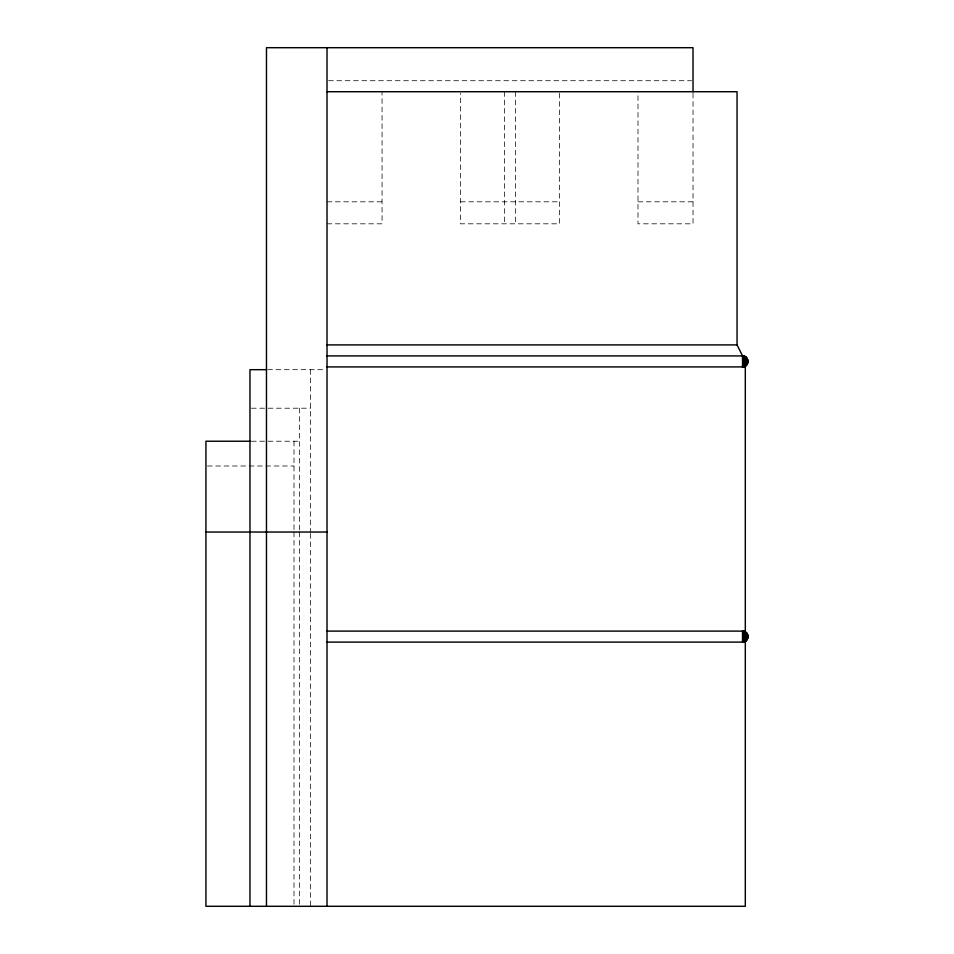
<?xml version="1.0" encoding="UTF-8"?>
<svg xmlns="http://www.w3.org/2000/svg" width="954" height="954" viewBox="0 0 954 954"><rect width="100%" height="100%" fill="white"/><g stroke="black" fill="none" stroke-linecap="round" stroke-linejoin="round"><path stroke-width="0.72" stroke-dasharray="4.77 3.58" d="M328.51 80.72L691.543 80.72M327.019 201.807L382.053 201.807M460.484 201.807L559.557 201.807M637.987 201.807L693.021 201.807M327.019 223.82L382.053 223.82L382.053 91.727M267.68 369.675L325.541 369.675M251.427 408.205L310.503 408.205M251.427 441.225L299.496 441.225M207.4 465.993L293.999 465.993M693.021 93.218L693.021 223.82L637.987 223.82L637.987 91.727M559.557 93.218L559.557 223.82L460.484 223.82L460.484 93.218M515.53 91.727L515.53 223.82M504.523 91.727L504.523 223.82M310.503 369.675L310.503 532.034M310.503 533.524L310.503 906.3M299.496 408.205L299.496 530.567M299.496 532.034L299.496 906.3M293.999 441.225L293.999 530.567M293.999 532.034L293.999 906.3"/><path stroke-width="1.43" d="M327.019 91.727L737.06 91.727L737.06 344.907L742.558 355.914L742.558 366.92C749.641 367.183 749.629 355.651 742.558 355.914L327.019 355.914M742.558 631.298L742.558 641.923C748.771 642.614 750.023 632.514 743.989 631.298M743.273 641.923C746.076 639.359 746.076 633.861 743.273 631.298M743.571 641.923C747.435 639.967 747.435 633.253 743.571 631.298M742.558 366.92C744.633 364.106 744.633 358.728 742.558 355.914C749.415 355.747 749.427 367.087 742.558 366.92C746.386 365.287 746.386 357.559 742.558 355.914C748.795 356.08 748.795 366.753 742.558 366.92C747.769 366.169 747.769 356.665 742.558 355.914M742.558 642.114L743.941 638.035L742.927 631.298M743.798 641.923C747.948 640.539 748.485 634.219 744.943 631.846M743.941 641.923C748.425 640.802 749.224 634.076 745.217 631.846M327.019 344.907L737.06 344.907M742.558 356.104L743.989 356.104M742.558 356.653L745.312 356.653M742.558 357.523L746.457 357.523M742.558 358.668L747.328 358.668M742.558 359.992L747.876 359.992M742.558 361.423L748.067 361.423M742.558 362.842L747.876 362.842M742.558 364.166L747.328 364.166M742.558 365.31L746.457 365.31M742.558 366.181L745.312 366.181M742.558 366.741L743.989 366.741M327.019 366.92L745.312 366.92L745.312 631.107L327.019 631.107M266.214 369.675L249.972 369.675L249.972 906.3M249.972 441.225L205.933 441.225L205.933 906.3L745.312 906.3L745.312 642.114L327.019 642.114M205.933 532.034L266.214 532.034M266.476 532.034L327.019 532.034M742.558 631.846L745.312 631.846M742.558 632.717L746.457 632.717M742.558 633.861L747.328 633.861M742.558 635.185L747.876 635.185M742.558 636.616L748.067 636.616M742.558 638.035L747.876 638.035M742.558 639.359L747.328 639.359M742.558 640.504L746.457 640.504M742.558 641.374L745.312 641.374M693.021 91.727L693.021 47.7L266.476 47.7L266.476 906.3M327.019 47.7L327.019 906.3"/></g></svg>
